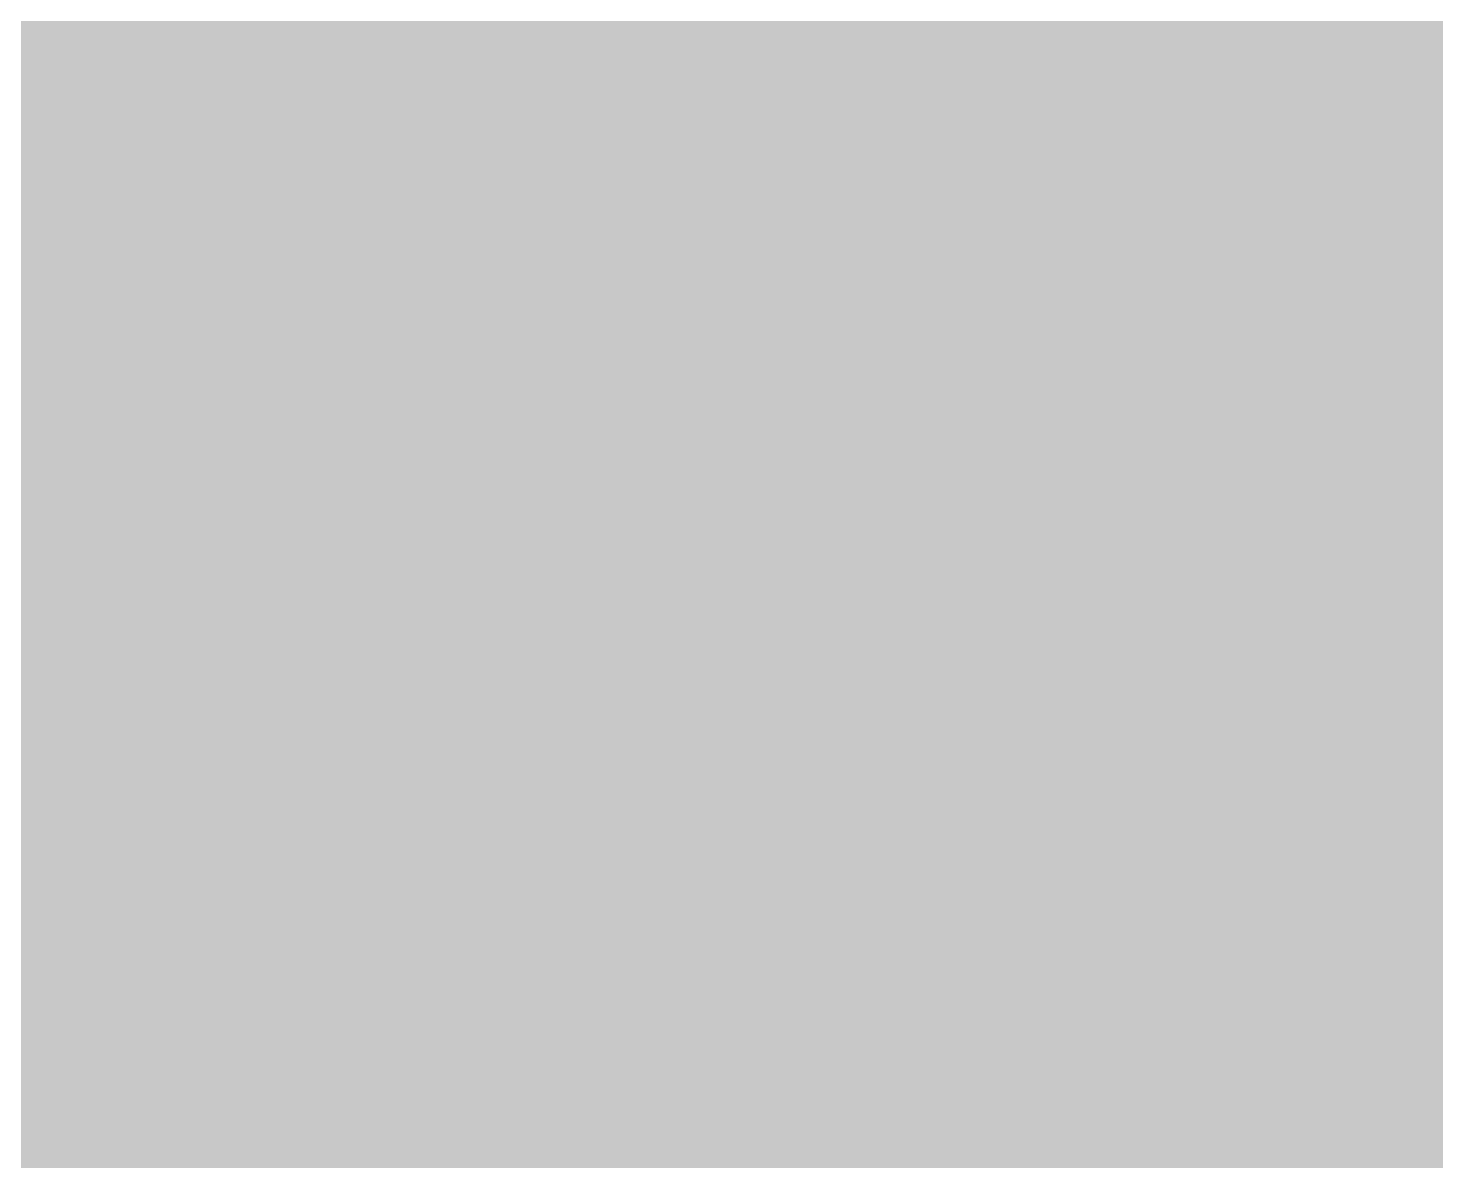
# Model space of a CAD drawing. Header units: millimetres. Extents: x -15 to 15, y -4 to 35.
# Drawn here: x -8.92 to -0.23, y 3.45 to 10.45 of the extents above; entities that cross this region are included whole.
import ezdxf

# ---------------------------------------------------------------- set-up
doc = ezdxf.new("R2010")
doc.units = ezdxf.units.MM
doc.layers.add('GREEN', color=7, linetype='Continuous', true_color=0x007f00)
doc.layers.add('WHITE', color=7, linetype='Continuous', true_color=0xf5f5f5)
doc.layers.add('T25', color=1, linetype='Continuous')

# ---------------------------------------------------------------- blocks, each defined once
blk = doc.blocks.new('MR-GM-31-7')
at = {"layer": 'GREEN'}
h = blk.add_hatch(color=256, dxfattribs=at)
h.dxf.hatch_style = 1
edge = h.paths.add_edge_path(flags=16)
edge.add_line((14, 32.5), (14, 2.5))
edge.add_arc((12.5, 2.5), 1.5, -90, 0, ccw=False)
edge.add_line((12.5, 1), (-12.5, 1))
edge.add_arc((-12.5, 2.5), 1.5, 180, 270, ccw=False)
edge.add_line((-14, 2.5), (-14, 32.5))
edge.add_arc((-12.5, 32.5), 1.5, 90, 180, ccw=False)
edge.add_line((-12.5, 34), (12.5, 34))
edge.add_arc((12.5, 32.5), 1.5, 0, 90, ccw=False)
edge = h.paths.add_edge_path()
edge.add_line((14.5, 32.5), (14.5, 2.5))
edge.add_arc((12.5, 2.5), 2, -90, 0, ccw=False)
edge.add_line((12.5, 0.5), (-12.5, 0.5))
edge.add_arc((-12.5, 2.5), 2, 180, 270, ccw=False)
edge.add_line((-14.5, 2.5), (-14.5, 32.5))
edge.add_arc((-12.5, 32.5), 2, 90, 180, ccw=False)
edge.add_line((-12.5, 34.5), (12.5, 34.5))
edge.add_arc((12.5, 32.5), 2, 0, 90, ccw=False)
h = blk.add_hatch(color=256, dxfattribs=at)
h.dxf.hatch_style = 1
h.paths.add_polyline_path([(-8.574999999999818, 9.755171755197011), (-8.294999999999845, 9.755171755197011), (-8.294999999999845, 8.035171755196984), (-7.554999999999836, 8.035171755196984), (-7.554999999999836, 7.755171755197011), (-8.574999999999818, 7.755171755197011)])
h = blk.add_hatch(color=256, dxfattribs=at)
h.dxf.hatch_style = 1
h.paths.add_polyline_path([(-6.492852327140326, 9.25867690983614, -0.1148991755247306), (-6.492852327140326, 8.251666600557769, -0.3486821690625638), (-6.765555637230818, 8.035171755196984), (-6.994899999999916, 8.035171755196984), (-6.994899999999916, 7.755171755197011), (-6.765555637230818, 7.755171755197011, 0.3486821690625636), (-6.220149017050062, 8.188161445918695, 0.1148991755247306), (-6.220149017050062, 9.322182064475328, 0.3486821690625638), (-6.765555637230818, 9.755171755197011), (-7.274999999999864, 9.755171755197011), (-7.274999999999864, 7.755171755197011), (-6.994999999999891, 7.755171755197011), (-6.994999999999891, 9.475171755196925), (-6.765555637230818, 9.475171755196925, -0.3486821690625634)])
h = blk.add_hatch(color=256, dxfattribs=at)
h.dxf.hatch_style = 1
h.paths.add_polyline_path([(-4.954999999999927, 9.280171755196989), (-4.674999999999955, 9.280171755196989, 0.8275027774491394), (-5.659288840262434, 9.467655343818478, 0.1904761904761906), (-5.659288840262434, 8.042688166575545, 0.8275027774491402), (-4.674999999999955, 8.230171755197034), (-4.674999999999955, 8.285171755196984), (-4.954999999999927, 8.285171755196984), (-4.954999999999927, 8.230171755197034, -0.8275027774491398), (-5.398894967177057, 8.14562033287757, -0.1904761904761906), (-5.398894967177057, 9.364723177516453, -0.8275027774491434)])
h = blk.add_hatch(color=256, dxfattribs=at)
h.dxf.hatch_style = 1
h.paths.add_polyline_path([(-3.654999999999745, 9.755171755197011), (-3.934999999999945, 9.755171755197011), (-4.434999999999945, 7.755171755197011), (-4.146382606206771, 7.755171755197011), (-4.008882606206726, 8.305171755196966), (-3.794999999999845, 8.305171755196966), (-3.794999999999845, 8.585171755196939), (-3.938882606206562, 8.585171755196939), (-3.794999999999845, 9.160702180024032), (-3.651117393793129, 8.585171755196939), (-3.79489999999987, 8.585171755196939), (-3.79489999999987, 8.305171755196966), (-3.581117393793193, 8.305171755196966), (-3.443617393793147, 7.755171755197011), (-3.154999999999745, 7.755171755197011)])
h = blk.add_hatch(color=256, dxfattribs=at)
h.dxf.hatch_style = 1
h.paths.add_polyline_path([(-2.232306778009615, 9.475171755196925, -0.3448814639906144), (-2.047859929297147, 9.33077175519702, -0.1217796334961334), (-2.047859929297147, 9.119571755196944, -0.3448814639906173), (-2.232306778009615, 8.975171755196925), (-2.594899999999825, 8.975171755196925), (-2.594899999999825, 8.695171755196952), (-2.313765357047487, 8.695171755196952), (-2.046128075551906, 7.755171755197011), (-1.754999999999882, 7.755171755197011), (-2.034999999999854, 8.738592295598437, 0.2276138286676567), (-1.776043520668054, 9.052371755196987, 0.1217796334961332), (-1.776043520668054, 9.397971755196977, 0.3448814639906164), (-2.232306778009615, 9.755171755197011), (-2.875, 9.755171755197011), (-2.875, 7.755171755197011), (-2.5949999999998, 7.755171755197011), (-2.5949999999998, 9.475171755196925)])
h = blk.add_hatch(color=256, dxfattribs=at)
h.dxf.hatch_style = 1
h.paths.add_polyline_path([(-1.134999999999764, 8.035171755196984), (-1.134999999999764, 8.67517175519697), (-0.6968545913973685, 8.67517175519697), (-0.6968545913973685, 8.955171755196943), (-1.134999999999764, 8.955171755196943), (-1.134999999999764, 9.475171755196925), (-0.3949999999999818, 9.475171755196925), (-0.3949999999999818, 9.755171755197011), (-1.414999999999964, 9.755171755197011), (-1.414999999999964, 7.755171755197011), (-0.3949999999999818, 7.755171755197011), (-0.3949999999999818, 8.035171755196984)])
h = blk.add_hatch(color=256, dxfattribs=at)
h.dxf.hatch_style = 1
h.paths.add_polyline_path([(-8.835000000000036, 6.805171755196966), (-8.554999999999836, 6.805171755196966), (-8.554999999999836, 5.085171755196939), (-7.815000000000055, 5.085171755196939), (-7.815000000000055, 4.805171755196966), (-8.835000000000036, 4.805171755196966)])
h = blk.add_hatch(color=256, dxfattribs=at)
h.dxf.hatch_style = 1
h.paths.add_polyline_path([(-7.534999999999854, 6.805171755196966), (-7.254999999999882, 6.805171755196966), (-7.254999999999882, 5.085171755196939), (-6.514999999999873, 5.085171755196939), (-6.514999999999873, 4.805171755196966), (-7.534999999999854, 4.805171755196966)])
h = blk.add_hatch(color=256, dxfattribs=at)
h.dxf.hatch_style = 1
h.paths.add_polyline_path([(-4.814999999999827, 6.805171755196966), (-5.0949999999998, 6.805171755196966, 0.32), (-5.0949999999998, 4.805171755196966), (-4.814999999999827, 4.805171755196966, -0.32)])
h = blk.add_hatch(color=256, dxfattribs=at)
h.dxf.hatch_style = 1
h.paths.add_polyline_path([(-3.4604392012875, 6.453165697545728, 0.7670157068062825), (-4.469560798712337, 6.453165697545728, 0.1318518518518518), (-4.469560798712337, 5.157177812848204, 0.3393449963604895), (-3.964999999999918, 4.770171755196998), (-3.964999999999918, 5.05017175519697, -0.339344996360489), (-4.199129989256562, 5.229753134391331, -0.1318518518518517), (-4.199129989256562, 6.380590376002715, -0.7670157068062815), (-3.730870010743274, 6.380590376002715, -0.1318518518518519), (-3.730870010743274, 5.229753134391331, -0.3392299954809407), (-3.964899999999943, 5.050171775822832), (-3.964899999999943, 4.770171764767952, 0.339291631812318), (-3.4604392012875, 5.157177812848204, 0.1318518518518518)])
h = blk.add_hatch(color=256, dxfattribs=at)
h.dxf.hatch_style = 1
edge = h.paths.add_edge_path()
edge.add_line((-2.514999999999873, 4.770171755196998), (-2.51499999999987, 5.050171755196995))
edge.add_arc((-2.514999999999873, 5.403277966512405), 0.3531062113154618, 252.8547004306235, 270.00000000000045, ccw=False)
edge.add_arc((-2.567614348297639, 5.232732250620302), 0.1746290114943639, 216.3181404202141, 252.8547004306229, ccw=False)
edge.add_arc((-2.348792389201435, 5.393579649782509), 0.4462076107985065, 180.0000000000001, 216.3181404202144, ccw=False)
edge.add_arc((-2.281463511045786, 5.393579649782509), 0.513536488953991, 159.6195956519127, 179.9999999999998, ccw=False)
edge.add_arc((-2.428520875005461, 5.448212549448272), 0.356658759429943, 135.6152991639149, 159.619595651913, ccw=False)
edge.add_arc((-2.553153275804107, 5.570196437024947), 0.1822646535743064, 101.74154239521732, 135.6152991639146, ccw=False)
edge.add_arc((-2.514999999999873, 5.386631586528097), 0.3697525912997683, 90.00000000000028, 101.7415423952175, ccw=False)
edge.add_arc((-2.514999999999873, 5.386631586527983), 0.3697525912998208, 78.2584576047824, 90.00000000000159, ccw=False)
edge.add_arc((-2.476846724195639, 5.570196437024947), 0.1822646535743035, 44.38470083608411, 78.25845760477932, ccw=False)
edge.add_arc((-2.601479124994285, 5.448212549448272), 0.3566587594299613, 20.380404348087325, 44.38470083608462, ccw=False)
edge.add_arc((-2.74853648895396, 5.393579649782509), 0.5135364889539943, -6.821210263296962e-13, 20.380404348086074, ccw=False)
edge.add_arc((-2.68120761079831, 5.393579649782509), 0.4462076107985067, 323.68185957978494, 359.99999999999903, ccw=False)
edge.add_arc((-2.462385651702107, 5.232732250620302), 0.1746290114943666, 287.1452995693762, 323.6818595797856, ccw=False)
edge.add_arc((-2.514999999999873, 5.403277966512405), 0.3531062113154397, 270.0081131084456, 287.1452995693762, ccw=False)
edge.add_line((-2.514949999999772, 5.050171758736951), (-2.514949999999772, 4.770171757171335))
edge.add_arc((-2.514999999999873, 5.403277966512405), 0.6331062113154391, 270.0045249737364, 287.1452995693759)
edge.add_arc((-2.462385651702107, 5.232732250620302), 0.4546290114943629, 287.1452995693761, 323.6818595797853)
edge.add_arc((-2.68120761079831, 5.393579649782509), 0.7262076107985027, 323.6818595797848, 359.9999999999989)
edge.add_arc((-2.74853648895396, 5.393579649782509), 0.7935364889539939, 359.9999999999992, 380.3804043480861)
edge.add_arc((-2.601479124994285, 5.448212549448272), 0.6366587594299102, 20.38040434808541, 44.38469850490913)
edge.add_arc((-2.594708331906077, 6.307839225583166), 0.6103686471202313, 317.2522134459699, 359.9999999999992)
edge.add_arc((-2.562374281386838, 6.307839225583166), 0.57803459660089, 359.9999999999992, 388.838781945104)
edge.add_arc((-2.460421130005898, 6.363978344317388), 0.4616471156215292, 28.83878194510406, 60.15298493590959)
edge.add_arc((-2.514999999999873, 6.268859336522382), 0.5713124186746005, 60.15298493591104, 89.99498560002404)
edge.add_line((-2.514949999999772, 6.840171753009031), (-2.514949999999774, 6.560171750906053))
edge.add_arc((-2.514999999999873, 6.268859336522382), 0.2913124186746072, 60.152984935912514, 89.99016592220181, ccw=False)
edge.add_arc((-2.460421130005898, 6.363978344317388), 0.181647115621532, 28.83878194510379, 60.15298493590939, ccw=False)
edge.add_arc((-2.562374281386838, 6.307839225583166), 0.2980345966008923, -1.0231815394945443e-12, 28.838781945104017, ccw=False)
edge.add_arc((-2.594708331906077, 6.307839225583166), 0.3303686471202331, 315.34136691109336, 359.99999999999926, ccw=False)
edge.add_arc((-2.445071612930178, 6.159975031048816), 0.1200000000000053, 275.8791627144217, 315.3413669110853, ccw=False)
edge.add_arc((-2.514999999999873, 6.839073394477737), 0.8026892166499326, 270.00000000000296, 275.8791627144326, ccw=False)
edge.add_arc((-2.514999999999873, 6.839073394478191), 0.8026892166502919, 264.1208372855711, 270.00000000000114, ccw=False)
edge.add_arc((-2.584928387069567, 6.159975031048816), 0.1200000000000009, 224.6586330889031, 264.12083728556706, ccw=False)
edge.add_arc((-2.435291668093669, 6.307839225583166), 0.3303686471202303, 180.0000000000026, 224.6586330889082, ccw=False)
edge.add_arc((-2.467625718612908, 6.307839225583166), 0.2980345966008868, 151.1612180548949, 180.0000000000002, ccw=False)
edge.add_arc((-2.569578869993848, 6.363978344317388), 0.1816471156215305, 119.8470150640895, 151.1612180548945, ccw=False)
edge.add_arc((-2.514999999999873, 6.268859336522382), 0.291312418674565, 89.99999999999989, 119.84701506408979, ccw=False)
edge.add_line((-2.514999999999873, 6.560171755196961), (-2.514999999999873, 6.840171755196959))
edge.add_arc((-2.514999999999873, 6.268859336522382), 0.5713124186745638, 90.00000000000006, 119.8470150640899)
edge.add_arc((-2.569578869993848, 6.363978344317388), 0.4616471156215251, 119.8470150640898, 151.1612180548947)
edge.add_arc((-2.467625718612908, 6.307839225583166), 0.578034596600887, 151.1612180548948, 180)
edge.add_arc((-2.435291668093669, 6.307839225583166), 0.6103686471202338, 180, 222.7477865540293)
edge.add_arc((-2.428520875005461, 5.448212549448272), 0.6366587594299393, 135.6153014950906, 159.619595651913)
edge.add_arc((-2.281463511045786, 5.393579649782509), 0.7935364889539875, 159.6195956519129, 179.9999999999999)
edge.add_arc((-2.348792389201435, 5.393579649782509), 0.7262076107985044, 180.0000000000001, 216.3181404202144)
edge.add_arc((-2.567614348297639, 5.232732250620302), 0.4546290114943614, 216.3181404202143, 252.854700430623)
edge.add_arc((-2.514999999999873, 5.403277966512405), 0.633106211315451, 252.8547004306233, 270.0000000000002)
h = blk.add_hatch(color=256, dxfattribs=at)
h.dxf.hatch_style = 1
h.paths.add_polyline_path([(-1.474999999999909, 6.805171755196966), (-1.754999999999882, 6.805171755196966, -0.32), (-1.754999999999882, 4.805171755196966), (-1.474999999999909, 4.805171755196966, 0.32)])
at = {"layer": 'WHITE', "transparency": 33554687}
blk.add_hatch(color=256, dxfattribs=at).paths.add_polyline_path([(-12.5, 0), (12.5, 0, 0.414213562373095), (15, 2.5), (15, 32.5, 0.414213562373095), (12.5, 35), (-12.5, 35, 0.414213562373095), (-15, 32.5), (-15, 2.5, 0.414213562373095)])

msp = doc.modelspace()

# ---------------------------------------------------------------- block references
at = {"layer": 'T25'}
msp.add_blockref('MR-GM-31-7', (0, 0), dxfattribs=at)

doc.saveas('drawing.dxf')
